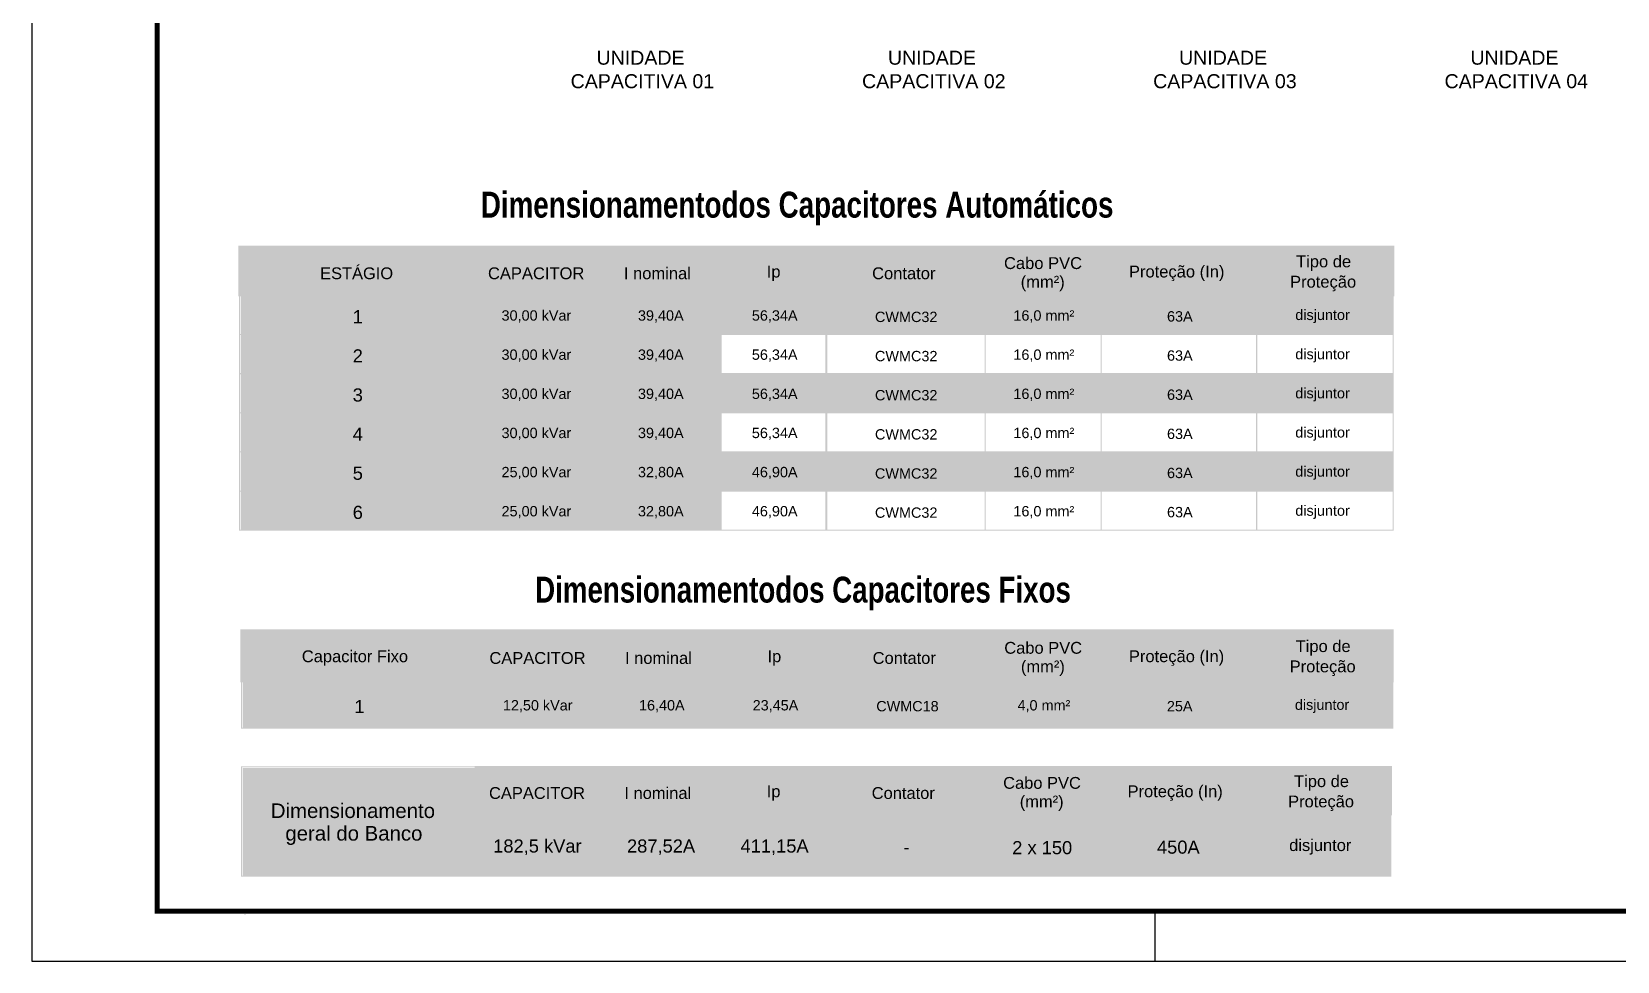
# Model space of a CAD drawing. Header units: millimetres. Extents: x 1004 to 59588, y 686 to 38112.
# Drawn here: x 46927 to 49012, y 35341 to 36563 of the extents above; entities that cross this region are included whole.
import ezdxf

# ---------------------------------------------------------------- set-up
doc = ezdxf.new("R2010")
doc.units = ezdxf.units.MM
for name, color, linetype in [('ARQ-FOLHA', 7, 'Continuous'), ('PDF11_Text', 7, 'Continuous'), ('PDF15_Solid Fills', 7, 'Continuous'), ('PDF15_Text', 7, 'Continuous'), ('PDF16_Solid Fills', 7, 'Continuous'), ('PDF16_Text', 7, 'Continuous'), ('PDF17_Solid Fills', 7, 'Continuous'), ('PDF17_Text', 7, 'Continuous')]:
    doc.layers.add(name, color=color, linetype=linetype)
doc.styles.add('PDF Arial', font='arial.ttf')
doc.styles.add('PDF Arial-BoldMT', font='arial.ttf')
doc.styles.add('PDF Calibri', font='calibri.ttf')
doc.styles.add('PDF Impact', font='impact.ttf')

# ---------------------------------------------------------------- blocks, each defined once
blk = doc.blocks.new('FOLHA A2')
at = {"layer": 'ARQ-FOLHA'}
for p, q in [((0, 0), (0, -420)), ((224, -420), (224, -410)), ((0, -420), (594, -420))]:
    blk.add_line(p, q, dxfattribs=at)
at = {"layer": 'ARQ-FOLHA', "const_width": 1}
blk.add_lwpolyline([(25, -410), (584, -410), (584, -10), (25, -10), (25, -410)], dxfattribs=at)

msp = doc.modelspace()

# ---------------------------------------------------------------- hatches: boundary and pattern name
at = {"layer": 'PDF15_Solid Fills', "true_color": 0xffc000, "transparency": 33554559}
msp.add_hatch(color=40, dxfattribs=at).paths.add_polyline_path([(47201.2, 36278.83), (47201.2, 36216.08), (48717.71, 36216.08), (48717.71, 36278.83)])
at = {"layer": 'PDF15_Solid Fills', "true_color": 0xd9d9d9, "transparency": 33554559}
for points in [[(47201.2, 36216.43), (47201.2, 36164.65), (48717.71, 36164.65), (48717.71, 36216.43)], [(47201.2, 36113.51), (47201.2, 36061.73), (48717.71, 36061.73), (48717.71, 36113.51)], [(47201.2, 36010.64), (47201.2, 35958.87), (48717.71, 35958.87), (48717.71, 36010.64)]]:
    msp.add_hatch(color=254, dxfattribs=at).paths.add_polyline_path(points)
at = {"layer": 'PDF15_Solid Fills', "true_color": 0xffffff, "transparency": 33554559}
for points in [[(47201.2, 36165.01), (47201.2, 36113.16), (47833.62, 36113.16), (47833.62, 36165.01)], [(47201.2, 36062.07), (47201.2, 36010.3), (47833.62, 36010.3), (47833.62, 36062.07)], [(47201.2, 35959.21), (47201.2, 35907.43), (47833.62, 35907.43), (47833.62, 35959.21)]]:
    msp.add_hatch(color=7, dxfattribs=at).paths.add_polyline_path(points)
at = {"layer": 'PDF16_Solid Fills', "true_color": 0xffc000, "transparency": 33554559}
msp.add_hatch(color=40, dxfattribs=at).paths.add_polyline_path([(47203.78, 35774.93), (47203.78, 35708.89), (48716.91, 35708.89), (48716.91, 35774.93)])
at = {"layer": 'PDF16_Solid Fills', "true_color": 0xd9d9d9, "transparency": 33554559}
msp.add_hatch(color=254, dxfattribs=at).paths.add_polyline_path([(47203.78, 35709.24), (47203.78, 35647.25), (48716.91, 35647.25), (48716.91, 35709.24)])
at = {"layer": 'PDF17_Solid Fills', "true_color": 0xffc000, "transparency": 33554559}
for points in [[(47203.78, 35595.35), (47203.78, 35533.5), (48714.66, 35533.5), (48714.66, 35595.35)], [(47203.78, 35533.86), (47203.78, 35452.83), (47510.26, 35452.83), (47510.26, 35533.86)]]:
    msp.add_hatch(color=40, dxfattribs=at).paths.add_polyline_path(points)

# ---------------------------------------------------------------- linework, layer by layer
at = {"layer": 'PDF15_Solid Fills', "lineweight": 35, "transparency": 33554559}
for points in [[(47198.46, 36215.06), (47201.2, 36215.06), (47198.46, 36281.58), (47201.2, 36281.58)], [(47201.2, 36278.83), (48718.74, 36278.83), (47201.2, 36281.58), (48718.74, 36281.58)], [(47507.11, 36215.06), (47509.85, 36215.06), (47507.11, 36278.83), (47509.85, 36278.83)], [(47671.43, 35907.09), (47672.8, 35907.09), (47671.43, 36278.83), (47672.8, 36278.83)], [(47831.9, 36215.74), (47834.65, 36215.74), (47831.9, 36278.83), (47834.65, 36278.83)], [(47970.43, 35907.09), (47973.17, 35907.09), (47970.43, 36278.83), (47973.17, 36278.83)], [(48179.3, 36215.06), (48182.04, 36215.06), (48179.3, 36278.83), (48182.04, 36278.83)], [(48331.88, 36215.06), (48334.63, 36215.06), (48331.88, 36278.83), (48334.63, 36278.83)], [(48536.33, 36215.06), (48539.07, 36215.06), (48536.33, 36278.83), (48539.07, 36278.83)], [(48716, 36215.06), (48718.74, 36215.06), (48716, 36278.83), (48718.74, 36278.83)], [(47199.14, 35907.09), (47200.51, 35907.09), (47199.14, 36215.06), (47200.51, 36215.06)], [(47201.2, 36215.06), (47509.85, 36215.06), (47201.2, 36217.8), (47509.85, 36217.8)], [(47507.79, 35907.09), (47509.16, 35907.09), (47507.79, 36215.06), (47509.16, 36215.06)], [(47509.85, 36215.74), (47831.87, 36215.74), (47509.85, 36217.11), (47831.87, 36217.11)], [(47832.59, 35907.09), (47833.96, 35907.09), (47832.59, 36215.74), (47833.96, 36215.74)], [(47834.65, 36215.74), (47970.43, 36215.74), (47834.65, 36217.11), (47970.43, 36217.11)], [(47973.17, 36215.06), (48718.74, 36215.06), (47973.17, 36217.8), (48718.74, 36217.8)], [(48179.99, 35907.09), (48181.36, 35907.09), (48179.99, 36215.06), (48181.36, 36215.06)], [(48332.57, 35907.09), (48333.94, 35907.09), (48332.57, 36215.06), (48333.94, 36215.06)], [(48537.01, 35907.09), (48538.38, 35907.09), (48537.01, 36215.06), (48538.38, 36215.06)], [(48716.68, 35907.09), (48718.05, 35907.09), (48716.68, 36215.06), (48718.05, 36215.06)], [(47200.51, 36164.25), (47970.43, 36164.25), (47200.51, 36165.69), (47970.43, 36165.69)], [(47973.17, 36164.25), (48718.05, 36164.25), (47973.17, 36165.69), (48718.05, 36165.69)], [(47200.51, 36112.82), (47970.43, 36112.82), (47200.51, 36114.19), (47970.43, 36114.19)], [(47973.17, 36112.82), (48718.05, 36112.82), (47973.17, 36114.19), (48718.05, 36114.19)], [(47200.51, 36061.39), (47970.43, 36061.39), (47200.51, 36062.76), (47970.43, 36062.76)], [(47973.17, 36061.39), (48718.05, 36061.39), (47973.17, 36062.76), (48718.05, 36062.76)], [(47200.51, 36009.96), (47970.43, 36009.96), (47200.51, 36011.33), (47970.43, 36011.33)], [(47973.17, 36009.96), (48718.05, 36009.96), (47973.17, 36011.33), (48718.05, 36011.33)], [(47200.51, 35958.52), (47970.43, 35958.52), (47200.51, 35959.89), (47970.43, 35959.89)], [(47973.17, 35958.52), (48718.05, 35958.52), (47973.17, 35959.89), (48718.05, 35959.89)], [(47200.51, 35907.09), (47970.43, 35907.09), (47200.51, 35908.46), (47970.43, 35908.46)], [(47973.17, 35907.09), (48718.05, 35907.09), (47973.17, 35908.46), (48718.05, 35908.46)]]:
    msp.add_solid(points, dxfattribs=at)
at = {"layer": 'PDF16_Solid Fills', "lineweight": 35, "transparency": 33554559}
for points in [[(47201.05, 35707.86), (47203.78, 35707.86), (47201.05, 35777.65), (47203.78, 35777.65)], [(47203.78, 35774.91), (48717.93, 35774.91), (47203.78, 35777.65), (48717.93, 35777.65)], [(47509.01, 35707.86), (47511.74, 35707.86), (47509.01, 35774.91), (47511.74, 35774.91)], [(47672.97, 35710.6), (47674.34, 35710.6), (47672.97, 35774.91), (47674.34, 35774.91)], [(47833.08, 35707.86), (47835.81, 35707.86), (47833.08, 35774.91), (47835.81, 35774.91)], [(47971.29, 35646.91), (47974.03, 35646.91), (47971.29, 35774.93), (47974.03, 35774.93)], [(48179.7, 35707.86), (48182.43, 35707.86), (48179.7, 35774.91), (48182.43, 35774.91)], [(48331.94, 35707.86), (48334.68, 35707.86), (48331.94, 35774.91), (48334.68, 35774.91)], [(48535.93, 35707.86), (48538.66, 35707.86), (48535.93, 35774.91), (48538.66, 35774.91)], [(48715.19, 35707.86), (48717.93, 35707.86), (48715.19, 35774.91), (48717.93, 35774.91)], [(47201.73, 35646.91), (47203.1, 35646.91), (47201.73, 35707.87), (47203.1, 35707.87)], [(47203.78, 35707.86), (48717.93, 35707.86), (47203.78, 35710.6), (48717.93, 35710.6)], [(47509.69, 35646.91), (47511.06, 35646.91), (47509.69, 35707.87), (47511.06, 35707.87)], [(47672.97, 35646.91), (47674.34, 35646.91), (47672.97, 35707.87), (47674.34, 35707.87)], [(47833.76, 35646.91), (47835.13, 35646.91), (47833.76, 35707.87), (47835.13, 35707.87)], [(48180.38, 35646.91), (48181.75, 35646.91), (48180.38, 35707.87), (48181.75, 35707.87)], [(48332.62, 35646.91), (48333.99, 35646.91), (48332.62, 35707.87), (48333.99, 35707.87)], [(48536.61, 35646.91), (48537.98, 35646.91), (48536.61, 35707.87), (48537.98, 35707.87)], [(48715.88, 35646.91), (48717.25, 35646.91), (48715.88, 35707.87), (48717.25, 35707.87)], [(47203.1, 35646.91), (47971.29, 35646.91), (47203.1, 35648.27), (47971.29, 35648.27)], [(47974.03, 35646.91), (48717.25, 35646.91), (47974.03, 35648.27), (48717.25, 35648.27)]]:
    msp.add_solid(points, dxfattribs=at)
at = {"layer": 'PDF17_Solid Fills', "lineweight": 35, "transparency": 33554559}
for points in [[(47201.73, 35452.49), (47203.1, 35452.49), (47201.73, 35597.4), (47203.1, 35597.4)], [(47203.1, 35596.02), (47509.24, 35596.02), (47203.1, 35597.38), (47509.24, 35597.38)], [(47509.24, 35595.33), (48715.65, 35595.33), (47509.24, 35598.07), (48715.65, 35598.07)], [(47509.24, 35452.49), (47510.6, 35452.49), (47509.24, 35595.35), (47510.6, 35595.35)], [(47672.27, 35452.49), (47673.64, 35452.49), (47672.27, 35595.35), (47673.64, 35595.35)], [(47832.14, 35533.16), (47834.87, 35533.16), (47832.14, 35595.33), (47834.87, 35595.33)], [(47970.15, 35533.16), (47972.88, 35533.16), (47970.15, 35595.33), (47972.88, 35595.33)], [(48178.25, 35533.16), (48180.98, 35533.16), (48178.25, 35595.33), (48180.98, 35595.33)], [(48330.26, 35533.16), (48333, 35533.16), (48330.26, 35595.33), (48333, 35595.33)], [(48533.95, 35533.16), (48536.68, 35533.16), (48533.95, 35595.33), (48536.68, 35595.33)], [(48712.95, 35533.16), (48715.68, 35533.16), (48712.95, 35595.33), (48715.68, 35595.33)], [(47510.6, 35533.16), (47832.11, 35533.16), (47510.6, 35534.53), (47832.11, 35534.53)], [(47832.82, 35452.49), (47834.19, 35452.49), (47832.82, 35533.17), (47834.19, 35533.17)], [(47834.87, 35533.16), (47970.15, 35533.16), (47834.87, 35534.53), (47970.15, 35534.53)], [(47970.83, 35452.49), (47972.2, 35452.49), (47970.83, 35533.17), (47972.2, 35533.17)], [(47972.88, 35533.16), (48178.26, 35533.16), (47972.88, 35534.53), (48178.26, 35534.53)], [(48178.93, 35452.49), (48180.3, 35452.49), (48178.93, 35533.17), (48180.3, 35533.17)], [(48180.98, 35533.16), (48330.26, 35533.16), (48180.98, 35534.53), (48330.26, 35534.53)], [(48330.95, 35452.49), (48332.31, 35452.49), (48330.95, 35533.17), (48332.31, 35533.17)], [(48333, 35533.16), (48533.93, 35533.16), (48333, 35534.53), (48533.93, 35534.53)], [(48534.63, 35452.49), (48536, 35452.49), (48534.63, 35533.17), (48536, 35533.17)], [(48536.68, 35533.16), (48712.95, 35533.16), (48536.68, 35534.53), (48712.95, 35534.53)], [(48713.63, 35452.49), (48715, 35452.49), (48713.63, 35533.17), (48715, 35533.17)], [(47203.1, 35452.49), (48715, 35452.49), (47203.1, 35453.85), (48715, 35453.85)]]:
    msp.add_solid(points, dxfattribs=at)
at = {"layer": 'PDF17_Solid Fills', "color": 254, "lineweight": 35, "true_color": 0xd9d9d9, "transparency": 33554559}
msp.add_solid([(47509.92, 35452.83), (48714.63, 35452.83), (47509.92, 35533.86), (48714.63, 35533.86)], dxfattribs=at)

# ---------------------------------------------------------------- block references
at = {"layer": 'ARQ-FOLHA', "xscale": 6.595981259956956, "yscale": 6.595981259956956, "zscale": 6.595981259956956}
msp.add_blockref('FOLHA A2', (46926.54, 38111.64), dxfattribs=at)

# ---------------------------------------------------------------- texts
at = {"layer": 'PDF11_Text', "attachment_point": 7, "style": 'PDF Arial'}
for s, insert, char_height in [('UNIDADE', (47669.42, 36519.3), 18.422), ('UNIDADE', (48052.69, 36519.3), 18.422), ('UNIDADE', (48435.56, 36519.3), 18.422), ('UNIDADE', (48818.83, 36519.3), 18.422), ('CAPACITIVA 01', (47635.36, 36488.42), 18.4225), ('CAPACITIVA 02', (48018.64, 36488.42), 18.4225), ('CAPACITIVA 03', (48401.51, 36488.42), 18.4225), ('CAPACITIVA 04', (48784.78, 36488.42), 18.4225)]:
    msp.add_mtext(s, dxfattribs=dict(at, insert=insert, char_height=char_height))
at = {"layer": 'PDF15_Text', "attachment_point": 4}
for s, insert, char_height, style in [('Dimensionamentodos Capacitores Automáticos', (47517.28, 36330.48), 34.0449, 'PDF Impact'), ('Cabo PVC', (48205.36, 36258.71), 15.553, 'PDF Arial-BoldMT'), ('Tipo de', (48589.47, 36258.71), 15.553, 'PDF Arial-BoldMT'), ('ESTÁGIO', (47305.85, 36245.34), 15.463, 'PDF Arial-BoldMT'), ('CAPACITOR', (47526.65, 36245.34), 15.553, 'PDF Arial-BoldMT'), ('I nominal', (47705.38, 36245.34), 15.553, 'PDF Arial-BoldMT'), ('Ip', (47893.28, 36245.34), 15.553, 'PDF Arial-BoldMT'), ('Contator', (48031.86, 36245.34), 15.553, 'PDF Arial-BoldMT'), ('Proteção (In)', (48369.69, 36245.34), 15.5531, 'PDF Arial-BoldMT'), ('(mm²)', (48227.3, 36231.97), 15.553, 'PDF Arial-BoldMT'), ('Proteção', (48581.59, 36231.97), 15.553, 'PDF Arial-BoldMT'), ('1', (47348.71, 36188.36), 17.28, 'PDF Arial-BoldMT'), ('30,00 kVar', (47544.48, 36188.74), 13.578, 'PDF Arial-BoldMT'), ('39,40A', (47723.89, 36188.74), 13.578, 'PDF Arial-BoldMT'), ('56,34A', (47873.73, 36188.74), 13.578, 'PDF Arial-BoldMT'), ('CWMC32', (48035.63, 36188.05), 13.578, 'PDF Arial-BoldMT'), ('16,0 mm²', (48217.7, 36188.74), 13.578, 'PDF Arial-BoldMT'), ('63A', (48419.75, 36188.74), 13.578, 'PDF Arial-BoldMT'), ('disjuntor', (48588.44, 36188.74), 13.578, 'PDF Arial-BoldMT'), ('2', (47348.71, 36136.87), 17.28, 'PDF Arial-BoldMT'), ('30,00 kVar', (47544.48, 36137.25), 13.578, 'PDF Arial-BoldMT'), ('39,40A', (47723.89, 36137.25), 13.578, 'PDF Arial-BoldMT'), ('56,34A', (47873.73, 36137.25), 13.578, 'PDF Arial-BoldMT'), ('CWMC32', (48035.63, 36136.56), 13.578, 'PDF Arial-BoldMT'), ('16,0 mm²', (48217.7, 36137.25), 13.578, 'PDF Arial-BoldMT'), ('63A', (48419.75, 36137.25), 13.578, 'PDF Arial-BoldMT'), ('disjuntor', (48588.44, 36137.25), 13.578, 'PDF Arial-BoldMT'), ('3', (47348.71, 36085.43), 17.28, 'PDF Arial-BoldMT'), ('30,00 kVar', (47544.48, 36085.82), 13.578, 'PDF Arial-BoldMT'), ('39,40A', (47723.89, 36085.82), 13.578, 'PDF Arial-BoldMT'), ('56,34A', (47873.73, 36085.82), 13.578, 'PDF Arial-BoldMT'), ('CWMC32', (48035.63, 36085.13), 13.578, 'PDF Arial-BoldMT'), ('16,0 mm²', (48217.7, 36085.82), 13.578, 'PDF Arial-BoldMT'), ('63A', (48419.75, 36085.82), 13.578, 'PDF Arial-BoldMT'), ('disjuntor', (48588.44, 36085.82), 13.578, 'PDF Arial-BoldMT'), ('4', (47348.71, 36034), 17.28, 'PDF Arial-BoldMT'), ('30,00 kVar', (47544.48, 36034.38), 13.578, 'PDF Arial-BoldMT'), ('39,40A', (47723.89, 36034.38), 13.578, 'PDF Arial-BoldMT'), ('56,34A', (47873.73, 36034.38), 13.578, 'PDF Arial-BoldMT'), ('CWMC32', (48035.63, 36033.7), 13.578, 'PDF Arial-BoldMT'), ('16,0 mm²', (48217.7, 36034.38), 13.578, 'PDF Arial-BoldMT'), ('63A', (48419.75, 36034.38), 13.578, 'PDF Arial-BoldMT'), ('disjuntor', (48588.44, 36034.38), 13.578, 'PDF Arial-BoldMT'), ('5', (47348.71, 35982.57), 17.28, 'PDF Arial-BoldMT'), ('25,00 kVar', (47544.48, 35982.95), 13.578, 'PDF Arial-BoldMT'), ('32,80A', (47723.89, 35982.95), 13.578, 'PDF Arial-BoldMT'), ('46,90A', (47873.73, 35982.95), 13.578, 'PDF Arial-BoldMT'), ('CWMC32', (48035.63, 35982.27), 13.578, 'PDF Arial-BoldMT'), ('16,0 mm²', (48217.7, 35982.95), 13.578, 'PDF Arial-BoldMT'), ('63A', (48419.75, 35982.95), 13.578, 'PDF Arial-BoldMT'), ('disjuntor', (48588.44, 35982.95), 13.578, 'PDF Arial-BoldMT'), ('6', (47348.71, 35931.14), 17.28, 'PDF Arial-BoldMT'), ('25,00 kVar', (47544.48, 35931.52), 13.578, 'PDF Arial-BoldMT'), ('32,80A', (47723.89, 35931.52), 13.578, 'PDF Arial-BoldMT'), ('46,90A', (47873.73, 35931.52), 13.578, 'PDF Arial-BoldMT'), ('CWMC32', (48035.63, 35930.83), 13.578, 'PDF Arial-BoldMT'), ('16,0 mm²', (48217.7, 35931.52), 13.578, 'PDF Arial-BoldMT'), ('63A', (48419.75, 35931.52), 13.578, 'PDF Arial-BoldMT'), ('disjuntor', (48588.44, 35931.52), 13.578, 'PDF Arial-BoldMT'), ('Dimensionado com CapXPro', (47200.51, 35902.72), 0.0223, 'PDF Calibri')]:
    msp.add_mtext(s, dxfattribs=dict(at, insert=insert, char_height=char_height, style=style))
at = {"layer": 'PDF16_Text', "attachment_point": 4}
for s, insert, char_height, style in [('Dimensionamentodos Capacitores Fixos', (47588.66, 35824.6), 33.9688, 'PDF Impact'), ('Capacitor Fixo', (47281.79, 35739.78), 15.5184, 'PDF Arial-BoldMT'), ('CAPACITOR', (47528.51, 35739.78), 15.518, 'PDF Arial-BoldMT'), ('I nominal', (47706.84, 35739.78), 15.518, 'PDF Arial-BoldMT'), ('Ip', (47894.32, 35739.78), 15.518, 'PDF Arial-BoldMT'), ('Contator', (48032.59, 35739.78), 15.518, 'PDF Arial-BoldMT'), ('Cabo PVC', (48205.7, 35753.13), 15.518, 'PDF Arial-BoldMT'), ('Proteção (In)', (48369.66, 35739.78), 15.5184, 'PDF Arial-BoldMT'), ('Tipo de', (48588.95, 35753.13), 15.518, 'PDF Arial-BoldMT'), ('(mm²)', (48227.59, 35726.44), 15.518, 'PDF Arial-BoldMT'), ('Proteção', (48581.09, 35726.44), 15.518, 'PDF Arial-BoldMT'), ('1', (47350.96, 35676.09), 17.24, 'PDF Arial-BoldMT'), ('12,50 kVar', (47546.3, 35676.47), 13.548, 'PDF Arial-BoldMT'), ('16,40A', (47725.31, 35676.47), 13.548, 'PDF Arial-BoldMT'), ('23,45A', (47874.82, 35676.47), 13.548, 'PDF Arial-BoldMT'), ('CWMC18', (48037.38, 35676.47), 13.548, 'PDF Arial-BoldMT'), ('4,0 mm²', (48223.15, 35676.47), 13.548, 'PDF Arial-BoldMT'), ('25A', (48419.61, 35676.47), 13.548, 'PDF Arial-BoldMT'), ('disjuntor', (48587.93, 35676.47), 13.548, 'PDF Arial-BoldMT')]:
    msp.add_mtext(s, dxfattribs=dict(at, insert=insert, char_height=char_height, style=style))
at = {"layer": 'PDF17_Text', "attachment_point": 4}
for s, insert, char_height, style in [('Cabo PVC', (48204.21, 35575.63), 15.495, 'PDF Arial-BoldMT'), ('Tipo de', (48586.9, 35575.63), 15.495, 'PDF Arial-BoldMT'), ('CAPACITOR', (47528.02, 35562.31), 15.495, 'PDF Arial-BoldMT'), ('I nominal', (47706.09, 35562.31), 15.495, 'PDF Arial-BoldMT'), ('Ip', (47893.29, 35562.31), 15.495, 'PDF Arial-BoldMT'), ('Contator', (48031.36, 35562.31), 15.495, 'PDF Arial-BoldMT'), ('(mm²)', (48226.07, 35548.98), 15.495, 'PDF Arial-BoldMT'), ('Proteção (In)', (48367.92, 35562.31), 15.4953, 'PDF Arial-BoldMT'), ('Proteção', (48579.04, 35548.98), 15.495, 'PDF Arial-BoldMT'), ('Dimensionamento', (47241.02, 35539.04), 19.1847, 'PDF Arial-BoldMT'), ('geral do Banco', (47260.15, 35506.59), 19.1847, 'PDF Arial-BoldMT'), ('182,5 kVar', (47533.49, 35491.19), 17.217, 'PDF Arial-BoldMT'), ('287,52A', (47709.5, 35491.19), 17.217, 'PDF Arial-BoldMT'), ('411,15A', (47858.79, 35491.19), 17.217, 'PDF Arial-BoldMT'), ('2 x 150', (48216.17, 35490.51), 17.217, 'PDF Arial-BoldMT'), ('450A', (48406.53, 35491.19), 17.217, 'PDF Arial-BoldMT'), ('disjuntor', (48580.41, 35491.59), 15.495, 'PDF Arial-BoldMT'), ('-', (48073.03, 35491.19), 17.22, 'PDF Arial-BoldMT'), ('Dimensionado com CapXPro', (47205.1, 35403.3), 0.2234, 'PDF Calibri')]:
    msp.add_mtext(s, dxfattribs=dict(at, insert=insert, char_height=char_height, style=style))

doc.saveas('drawing.dxf')
